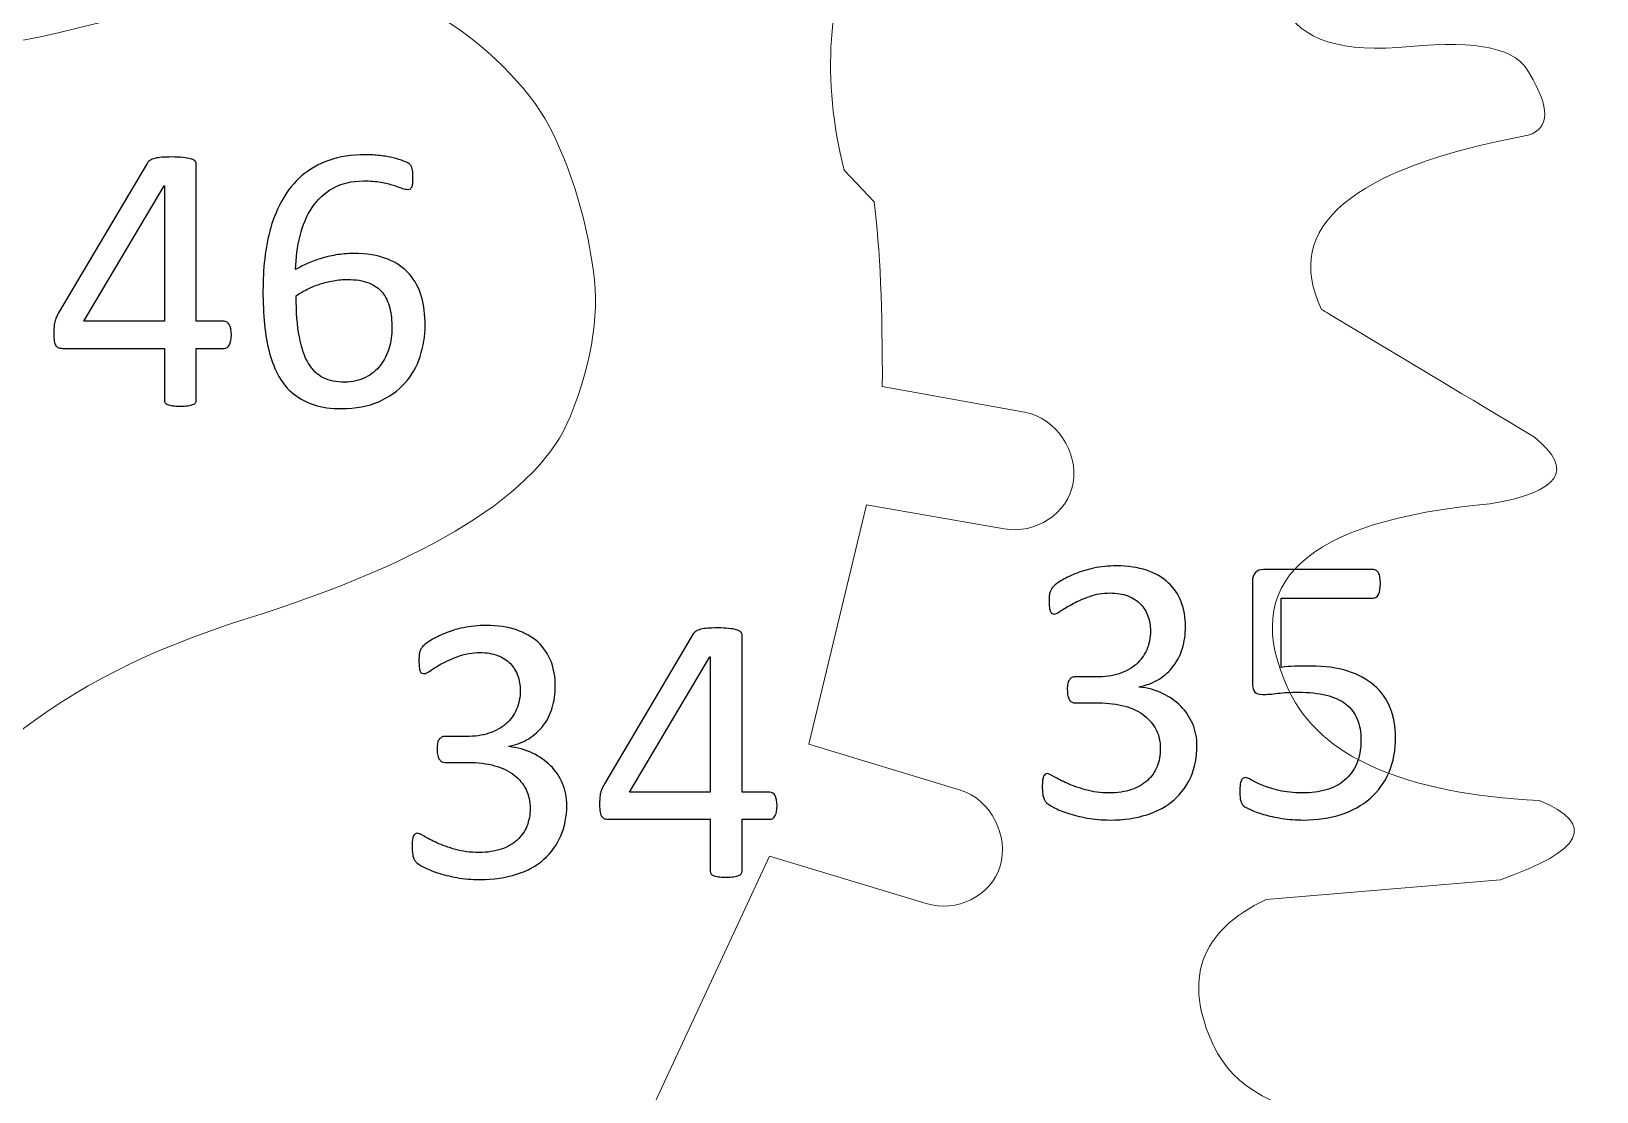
# Model space of a CAD drawing. Header units: inches. Extents: x -2.74 to 3.04, y -4.95 to 0.91.
# Drawn here: x 2.32 to 2.988, y -0.577 to -0.125 of the extents above; entities that cross this region are included whole.
import ezdxf

# ---------------------------------------------------------------- set-up
doc = ezdxf.new("R2010")
doc.units = ezdxf.units.IN
doc.header["$MEASUREMENT"] = 0
doc.layers.add('Layer 1', color=7, linetype='Continuous')

msp = doc.modelspace()

# ---------------------------------------------------------------- linework, layer by layer
at = {"layer": 'Layer 1', "color": 1, "lineweight": 9}
for points, knots in [([(2.95914, -0.14293), (2.9541, -0.13231), (2.93711, -0.12846), (2.90815, -0.13136), (2.90815, -0.13136), (2.87919, -0.13426), (2.86135, -0.12864), (2.85464, -0.11449), (2.85464, -0.11449), (2.84457, -0.09326), (2.85727, -0.07207), (2.89274, -0.05091), (2.89274, -0.05091), (2.9282, -0.02975), (2.94258, -0.01209), (2.93587, 0.00206), (2.93587, 0.00206), (2.90439, 0.00446), (2.88362, 0.01627), (2.87355, 0.0375), (2.87355, 0.0375), (2.87355, 0.0375), (2.8805, 0.1188), (2.8805, 0.1188), (2.8805, 0.1188), (2.8805, 0.1188), (2.85226, 0.15091), (2.85226, 0.15091), (2.85226, 0.15091), (2.85226, 0.15091), (2.86783, 0.26881), (2.86783, 0.26881), (2.86783, 0.26881), (2.82529, 0.41331), (2.78137, 0.53332), (2.73605, 0.62884), (2.73605, 0.62884), (2.70081, 0.70313), (2.6655, 0.73188), (2.63012, 0.7151), (2.63012, 0.7151), (2.60182, 0.70167), (2.59999, 0.6553), (2.62461, 0.57597), (2.62461, 0.57597), (2.63618, 0.54246), (2.64256, 0.46964), (2.64374, 0.35752), (2.64374, 0.35752), (2.64528, 0.26291), (2.65621, 0.19875), (2.67653, 0.16506), (2.67653, 0.16506), (2.67748, 0.1265), (2.67007, 0.06448), (2.65428, -0.02101), (2.65428, -0.02101), (2.65428, -0.02101), (2.67415, -0.07659), (2.67415, -0.07659), (2.67415, -0.07659), (2.65945, -0.10957), (2.65696, -0.14542), (2.66667, -0.18416), (2.66667, -0.18416), (2.66667, -0.18416), (2.67953, -0.19756), (2.67953, -0.19756), (2.67953, -0.19756), (2.68196, -0.21753), (2.6831, -0.24385), (2.68296, -0.27648)], [0, 0, 0, 0, 0.055556, 0.055556, 0.055556, 0.055556, 0.111111, 0.111111, 0.111111, 0.111111, 0.166667, 0.166667, 0.166667, 0.166667, 0.222222, 0.222222, 0.222222, 0.222222, 0.277778, 0.277778, 0.277778, 0.277778, 0.333333, 0.333333, 0.333333, 0.333333, 0.388889, 0.388889, 0.388889, 0.388889, 0.444444, 0.444444, 0.444444, 0.444444, 0.5, 0.5, 0.5, 0.5, 0.555556, 0.555556, 0.555556, 0.555556, 0.611111, 0.611111, 0.611111, 0.611111, 0.666667, 0.666667, 0.666667, 0.666667, 0.722222, 0.722222, 0.722222, 0.722222, 0.777778, 0.777778, 0.777778, 0.777778, 0.833333, 0.833333, 0.833333, 0.833333, 0.888889, 0.888889, 0.888889, 0.888889, 0.944444, 0.944444, 0.944444, 0.944444, 1, 1, 1, 1]), ([(2.54565, -0.17571), (2.53863, -0.15747), (2.52452, -0.14045), (2.50331, -0.12468), (2.50331, -0.12468), (2.47504, -0.10365), (2.42041, -0.10328), (2.33944, -0.12358), (2.33944, -0.12358), (2.25847, -0.14388), (2.19284, -0.13534), (2.14258, -0.09796), (2.14258, -0.09796), (2.12373, -0.08394), (2.08509, -0.03037), (1.9976, 0.10788)], [0, 0, 0, 0, 0.25, 0.25, 0.25, 0.25, 0.5, 0.5, 0.5, 0.5, 0.75, 0.75, 0.75, 0.75, 1, 1, 1, 1]), ([(2.96119, -0.29797), (2.90063, -0.26169), (2.87036, -0.24354), (2.87036, -0.24354), (2.87036, -0.24354), (2.85357, -0.20817), (2.88299, -0.18338), (2.95859, -0.16919)], [0, 0, 0, 0, 0.5, 0.5, 0.5, 0.5, 1, 1, 1, 1]), ([(2.55917, -0.22369), (2.56273, -0.24291), (2.55958, -0.26479), (2.54973, -0.28932), (2.54973, -0.28932), (2.53661, -0.32202), (2.49022, -0.35087), (2.41057, -0.37586), (2.41057, -0.37586), (2.33092, -0.40084), (2.27943, -0.44241), (2.25609, -0.50055), (2.25609, -0.50055), (2.24735, -0.52235), (2.2423, -0.58754), (2.23993, -0.75113)], [0, 0, 0, 0, 0.25, 0.25, 0.25, 0.25, 0.5, 0.5, 0.5, 0.5, 0.75, 0.75, 0.75, 0.75, 1, 1, 1, 1]), ([(2.67621, -0.32683), (2.67621, -0.32683), (2.735, -0.33711), (2.735, -0.33711), (2.735, -0.33711), (2.74827, -0.3395), (2.76199, -0.33084), (2.76438, -0.31756), (2.76438, -0.31756), (2.76676, -0.3043), (2.75694, -0.28972), (2.74367, -0.28733), (2.74367, -0.28733), (2.74367, -0.28733), (2.68296, -0.27647), (2.68296, -0.27647)], [0, 0, 0, 0, 0.25, 0.25, 0.25, 0.25, 0.5, 0.5, 0.5, 0.5, 0.75, 0.75, 0.75, 0.75, 1, 1, 1, 1]), ([(2.96322, -0.45302), (2.90548, -0.45007), (2.8699, -0.43444), (2.85648, -0.40615), (2.85648, -0.40615), (2.83467, -0.36015), (2.86324, -0.3336), (2.9422, -0.32648)], [0, 0, 0, 0, 0.5, 0.5, 0.5, 0.5, 1, 1, 1, 1]), ([(2.63483, -0.47676), (2.63483, -0.47676), (2.7017, -0.49697), (2.7017, -0.49697), (2.7017, -0.49697), (2.71459, -0.50094), (2.72925, -0.49398), (2.73322, -0.4811), (2.73322, -0.4811), (2.73718, -0.46821), (2.72919, -0.45256), (2.7163, -0.44859), (2.7163, -0.44859), (2.7163, -0.44859), (2.65165, -0.42906), (2.65165, -0.42906)], [0, 0, 0, 0, 0.25, 0.25, 0.25, 0.25, 0.5, 0.5, 0.5, 0.5, 0.75, 0.75, 0.75, 0.75, 1, 1, 1, 1]), ([(2.93119, -0.60473), (2.92783, -0.59766), (2.9113, -0.5925), (2.88159, -0.58925), (2.88159, -0.58925), (2.85188, -0.58601), (2.83283, -0.57554), (2.82444, -0.55786), (2.82444, -0.55786), (2.81101, -0.52956), (2.81845, -0.50869), (2.84675, -0.49527), (2.84675, -0.49527), (2.84675, -0.49527), (2.94676, -0.48683), (2.94676, -0.48683)], [0, 0, 0, 0, 0.25, 0.25, 0.25, 0.25, 0.5, 0.5, 0.5, 0.5, 0.75, 0.75, 0.75, 0.75, 1, 1, 1, 1])]:
    msp.add_open_spline(points, degree=3, knots=knots, dxfattribs=at)
for points in [[(2.95914, -0.14293), (2.96798, -0.15749), (2.9678, -0.16625), (2.95859, -0.16919)], [(2.55917, -0.22369), (2.55635, -0.20559), (2.55183, -0.1896), (2.54565, -0.17571)], [(2.96119, -0.29797), (2.97855, -0.31202), (2.97222, -0.32152), (2.9422, -0.32648)], [(2.67621, -0.32684), (2.67621, -0.32684), (2.65165, -0.42906), (2.65165, -0.42906)], [(2.96322, -0.45302), (2.9878, -0.46316), (2.98231, -0.47443), (2.94676, -0.48683)], [(2.63483, -0.47676), (2.63483, -0.47676), (2.58332, -0.58748), (2.58332, -0.58748)]]:
    msp.add_open_spline(points, degree=3, dxfattribs=at)
at = {"layer": 'Layer 1'}
for points, knots in [([(2.40518, -0.25435), (2.40518, -0.25613), (2.4049, -0.25755), (2.40437, -0.25857), (2.40437, -0.25857), (2.40381, -0.2596), (2.40307, -0.26013), (2.40209, -0.26013), (2.40209, -0.26013), (2.40209, -0.26013), (2.3902, -0.26013), (2.3902, -0.26013), (2.3902, -0.26013), (2.3902, -0.26013), (2.3902, -0.28227), (2.3902, -0.28227), (2.3902, -0.28227), (2.3902, -0.28269), (2.39009, -0.28307), (2.38987, -0.28335), (2.38987, -0.28335), (2.38968, -0.28366), (2.38929, -0.28391), (2.38873, -0.28413), (2.38873, -0.28413), (2.3882, -0.28435), (2.38748, -0.28452), (2.38662, -0.28463), (2.38662, -0.28463), (2.38576, -0.28474), (2.38465, -0.2848), (2.38329, -0.2848), (2.38329, -0.2848), (2.38198, -0.2848), (2.3809, -0.28474), (2.38004, -0.28463), (2.38004, -0.28463), (2.37918, -0.28452), (2.37848, -0.28435), (2.37796, -0.28413), (2.37796, -0.28413), (2.37746, -0.28391), (2.37709, -0.28366), (2.3769, -0.28335), (2.3769, -0.28335), (2.3767, -0.28307), (2.37662, -0.28269), (2.37662, -0.28227), (2.37662, -0.28227), (2.37662, -0.28227), (2.37662, -0.26013), (2.37662, -0.26013), (2.37662, -0.26013), (2.37662, -0.26013), (2.33315, -0.26013), (2.33315, -0.26013), (2.33315, -0.26013), (2.33251, -0.26013), (2.33196, -0.26005), (2.33154, -0.25988), (2.33154, -0.25988), (2.33109, -0.25971), (2.3307, -0.25941), (2.33035, -0.25899), (2.33035, -0.25899), (2.33001, -0.25855), (2.32976, -0.25793), (2.32962, -0.2571), (2.32962, -0.2571), (2.32948, -0.2563), (2.32943, -0.25524), (2.32943, -0.25393), (2.32943, -0.25393), (2.32943, -0.25291), (2.32946, -0.25199), (2.32951, -0.25119), (2.32951, -0.25119), (2.32957, -0.25035), (2.32965, -0.2496), (2.32982, -0.24893), (2.32982, -0.24893), (2.32998, -0.24827), (2.3302, -0.2476), (2.33048, -0.24699), (2.33048, -0.24699), (2.33073, -0.24635), (2.33107, -0.24569), (2.33146, -0.24499), (2.33146, -0.24499), (2.33146, -0.24499), (2.36937, -0.18102), (2.36937, -0.18102), (2.36937, -0.18102), (2.36965, -0.1806), (2.37004, -0.18021), (2.37057, -0.17988), (2.37057, -0.17988), (2.37107, -0.17955), (2.37173, -0.1793), (2.37254, -0.17907), (2.37254, -0.17907), (2.37337, -0.17885), (2.37437, -0.17871), (2.37557, -0.17863), (2.37557, -0.17863), (2.37676, -0.17855), (2.37818, -0.17849), (2.37979, -0.17849), (2.37979, -0.17849), (2.38159, -0.17849), (2.38315, -0.17857), (2.38448, -0.17871), (2.38448, -0.17871), (2.38579, -0.17885), (2.38687, -0.17902), (2.38768, -0.17924), (2.38768, -0.17924), (2.38851, -0.17946), (2.38912, -0.17974), (2.38957, -0.1801), (2.38957, -0.1801), (2.38998, -0.18043), (2.3902, -0.18085), (2.3902, -0.18135), (2.3902, -0.18135), (2.3902, -0.18135), (2.3902, -0.24857), (2.3902, -0.24857), (2.3902, -0.24857), (2.3902, -0.24857), (2.40209, -0.24857), (2.40209, -0.24857), (2.40209, -0.24857), (2.40301, -0.24857), (2.40376, -0.24905), (2.40431, -0.24999), (2.40431, -0.24999), (2.4049, -0.25093), (2.40518, -0.25241), (2.40518, -0.25435)], [0, 0, 0, 0, 0.028571, 0.028571, 0.028571, 0.028571, 0.057143, 0.057143, 0.057143, 0.057143, 0.085714, 0.085714, 0.085714, 0.085714, 0.114286, 0.114286, 0.114286, 0.114286, 0.142857, 0.142857, 0.142857, 0.142857, 0.171429, 0.171429, 0.171429, 0.171429, 0.2, 0.2, 0.2, 0.2, 0.228571, 0.228571, 0.228571, 0.228571, 0.257143, 0.257143, 0.257143, 0.257143, 0.285714, 0.285714, 0.285714, 0.285714, 0.314286, 0.314286, 0.314286, 0.314286, 0.342857, 0.342857, 0.342857, 0.342857, 0.371429, 0.371429, 0.371429, 0.371429, 0.4, 0.4, 0.4, 0.4, 0.428571, 0.428571, 0.428571, 0.428571, 0.457143, 0.457143, 0.457143, 0.457143, 0.485714, 0.485714, 0.485714, 0.485714, 0.514286, 0.514286, 0.514286, 0.514286, 0.542857, 0.542857, 0.542857, 0.542857, 0.571429, 0.571429, 0.571429, 0.571429, 0.6, 0.6, 0.6, 0.6, 0.628571, 0.628571, 0.628571, 0.628571, 0.657143, 0.657143, 0.657143, 0.657143, 0.685714, 0.685714, 0.685714, 0.685714, 0.714286, 0.714286, 0.714286, 0.714286, 0.742857, 0.742857, 0.742857, 0.742857, 0.771429, 0.771429, 0.771429, 0.771429, 0.8, 0.8, 0.8, 0.8, 0.828571, 0.828571, 0.828571, 0.828571, 0.857143, 0.857143, 0.857143, 0.857143, 0.885714, 0.885714, 0.885714, 0.885714, 0.914286, 0.914286, 0.914286, 0.914286, 0.942857, 0.942857, 0.942857, 0.942857, 0.971429, 0.971429, 0.971429, 0.971429, 1, 1, 1, 1]), ([(2.48787, -0.25019), (2.48787, -0.2548), (2.48715, -0.25927), (2.48576, -0.26357), (2.48576, -0.26357), (2.48435, -0.26791), (2.48218, -0.27169), (2.47923, -0.27499), (2.47923, -0.27499), (2.47632, -0.27827), (2.47259, -0.28088), (2.46809, -0.28288), (2.46809, -0.28288), (2.46359, -0.28485), (2.45826, -0.28585), (2.45215, -0.28585), (2.45215, -0.28585), (2.44773, -0.28585), (2.44387, -0.2853), (2.44051, -0.28421), (2.44051, -0.28421), (2.43715, -0.28313), (2.4342, -0.28157), (2.4317, -0.27957), (2.4317, -0.27957), (2.4292, -0.27757), (2.42715, -0.2751), (2.42548, -0.27216), (2.42548, -0.27216), (2.42385, -0.26924), (2.42251, -0.26591), (2.42151, -0.26216), (2.42151, -0.26216), (2.42048, -0.25841), (2.41979, -0.25432), (2.41935, -0.24988), (2.41935, -0.24988), (2.4189, -0.24543), (2.41868, -0.24066), (2.41868, -0.23555), (2.41868, -0.23555), (2.41868, -0.23105), (2.41893, -0.22649), (2.41943, -0.22188), (2.41943, -0.22188), (2.4199, -0.21727), (2.42079, -0.21282), (2.42204, -0.20852), (2.42204, -0.20852), (2.42329, -0.20424), (2.42498, -0.20021), (2.42712, -0.19643), (2.42712, -0.19643), (2.42926, -0.19269), (2.43196, -0.18938), (2.43518, -0.1866), (2.43518, -0.1866), (2.4384, -0.1838), (2.44226, -0.1816), (2.44676, -0.17996), (2.44676, -0.17996), (2.45126, -0.17835), (2.45651, -0.17752), (2.46248, -0.17752), (2.46248, -0.17752), (2.46448, -0.17752), (2.46651, -0.17766), (2.46857, -0.17788), (2.46857, -0.17788), (2.47065, -0.17813), (2.47254, -0.17846), (2.47426, -0.17888), (2.47426, -0.17888), (2.47601, -0.17927), (2.47748, -0.17971), (2.47868, -0.18021), (2.47868, -0.18021), (2.47987, -0.18071), (2.48065, -0.1811), (2.48104, -0.18138), (2.48104, -0.18138), (2.4814, -0.18169), (2.4817, -0.18202), (2.48187, -0.18238), (2.48187, -0.18238), (2.48207, -0.18271), (2.48223, -0.1831), (2.48235, -0.18352), (2.48235, -0.18352), (2.48243, -0.18391), (2.48251, -0.18438), (2.48257, -0.18488), (2.48257, -0.18488), (2.48262, -0.18541), (2.48265, -0.18605), (2.48265, -0.1868), (2.48265, -0.1868), (2.48265, -0.18777), (2.48265, -0.18863), (2.48262, -0.18932), (2.48262, -0.18932), (2.48259, -0.19002), (2.48248, -0.1906), (2.48229, -0.19105), (2.48229, -0.19105), (2.48209, -0.19146), (2.48185, -0.1918), (2.48157, -0.19202), (2.48157, -0.19202), (2.48126, -0.19224), (2.48087, -0.19232), (2.48037, -0.19232), (2.48037, -0.19232), (2.47979, -0.19232), (2.47896, -0.19216), (2.47793, -0.19177), (2.47793, -0.19177), (2.4769, -0.19138), (2.47565, -0.19096), (2.4742, -0.19052), (2.4742, -0.19052), (2.47273, -0.19005), (2.47096, -0.18963), (2.46887, -0.18924), (2.46887, -0.18924), (2.46676, -0.18885), (2.46435, -0.18869), (2.46157, -0.18869), (2.46157, -0.18869), (2.45654, -0.18869), (2.4522, -0.18971), (2.44857, -0.19177), (2.44857, -0.19177), (2.44493, -0.19382), (2.44196, -0.1966), (2.43965, -0.20007), (2.43965, -0.20007), (2.43735, -0.20355), (2.43562, -0.20757), (2.43451, -0.21216), (2.43451, -0.21216), (2.4334, -0.21674), (2.43276, -0.22152), (2.43259, -0.22652), (2.43259, -0.22652), (2.43401, -0.22571), (2.43559, -0.22488), (2.43737, -0.22407), (2.43737, -0.22407), (2.43912, -0.22327), (2.44107, -0.22252), (2.44315, -0.22188), (2.44315, -0.22188), (2.44523, -0.22121), (2.44746, -0.22069), (2.44979, -0.2203), (2.44979, -0.2203), (2.45212, -0.21988), (2.45459, -0.21969), (2.45726, -0.21969), (2.45726, -0.21969), (2.46296, -0.21969), (2.46776, -0.22046), (2.47168, -0.22199), (2.47168, -0.22199), (2.47557, -0.22355), (2.47873, -0.22569), (2.48115, -0.22843), (2.48115, -0.22843), (2.48357, -0.23116), (2.48529, -0.23441), (2.48632, -0.2381), (2.48632, -0.2381), (2.48735, -0.24182), (2.48787, -0.24585), (2.48787, -0.25019)], [0, 0, 0, 0, 0.022727, 0.022727, 0.022727, 0.022727, 0.045455, 0.045455, 0.045455, 0.045455, 0.068182, 0.068182, 0.068182, 0.068182, 0.090909, 0.090909, 0.090909, 0.090909, 0.113636, 0.113636, 0.113636, 0.113636, 0.136364, 0.136364, 0.136364, 0.136364, 0.159091, 0.159091, 0.159091, 0.159091, 0.181818, 0.181818, 0.181818, 0.181818, 0.204545, 0.204545, 0.204545, 0.204545, 0.227273, 0.227273, 0.227273, 0.227273, 0.25, 0.25, 0.25, 0.25, 0.272727, 0.272727, 0.272727, 0.272727, 0.295455, 0.295455, 0.295455, 0.295455, 0.318182, 0.318182, 0.318182, 0.318182, 0.340909, 0.340909, 0.340909, 0.340909, 0.363636, 0.363636, 0.363636, 0.363636, 0.386364, 0.386364, 0.386364, 0.386364, 0.409091, 0.409091, 0.409091, 0.409091, 0.431818, 0.431818, 0.431818, 0.431818, 0.454545, 0.454545, 0.454545, 0.454545, 0.477273, 0.477273, 0.477273, 0.477273, 0.5, 0.5, 0.5, 0.5, 0.522727, 0.522727, 0.522727, 0.522727, 0.545455, 0.545455, 0.545455, 0.545455, 0.568182, 0.568182, 0.568182, 0.568182, 0.590909, 0.590909, 0.590909, 0.590909, 0.613636, 0.613636, 0.613636, 0.613636, 0.636364, 0.636364, 0.636364, 0.636364, 0.659091, 0.659091, 0.659091, 0.659091, 0.681818, 0.681818, 0.681818, 0.681818, 0.704545, 0.704545, 0.704545, 0.704545, 0.727273, 0.727273, 0.727273, 0.727273, 0.75, 0.75, 0.75, 0.75, 0.772727, 0.772727, 0.772727, 0.772727, 0.795455, 0.795455, 0.795455, 0.795455, 0.818182, 0.818182, 0.818182, 0.818182, 0.840909, 0.840909, 0.840909, 0.840909, 0.863636, 0.863636, 0.863636, 0.863636, 0.886364, 0.886364, 0.886364, 0.886364, 0.909091, 0.909091, 0.909091, 0.909091, 0.931818, 0.931818, 0.931818, 0.931818, 0.954545, 0.954545, 0.954545, 0.954545, 0.977273, 0.977273, 0.977273, 0.977273, 1, 1, 1, 1]), ([(2.37662, -0.1908), (2.37662, -0.1908), (2.37646, -0.1908), (2.37646, -0.1908), (2.37646, -0.1908), (2.37646, -0.1908), (2.3422, -0.24857), (2.3422, -0.24857), (2.3422, -0.24857), (2.3422, -0.24857), (2.37662, -0.24857), (2.37662, -0.24857), (2.37662, -0.24857), (2.37662, -0.24857), (2.37662, -0.1908), (2.37662, -0.1908)], [0, 0, 0, 0, 0.25, 0.25, 0.25, 0.25, 0.5, 0.5, 0.5, 0.5, 0.75, 0.75, 0.75, 0.75, 1, 1, 1, 1]), ([(2.4737, -0.25149), (2.4737, -0.24835), (2.4734, -0.24549), (2.47276, -0.24291), (2.47276, -0.24291), (2.47215, -0.24032), (2.47109, -0.23816), (2.46962, -0.23635), (2.46962, -0.23635), (2.46818, -0.23457), (2.4662, -0.23319), (2.46379, -0.23221), (2.46379, -0.23221), (2.46135, -0.23124), (2.45832, -0.23074), (2.45473, -0.23074), (2.45473, -0.23074), (2.45273, -0.23074), (2.45073, -0.23093), (2.44873, -0.23127), (2.44873, -0.23127), (2.4467, -0.23163), (2.44476, -0.23213), (2.4429, -0.23274), (2.4429, -0.23274), (2.44104, -0.23338), (2.43923, -0.2341), (2.43754, -0.23493), (2.43754, -0.23493), (2.43582, -0.23577), (2.43426, -0.23669), (2.43285, -0.23766), (2.43285, -0.23766), (2.43285, -0.24466), (2.43329, -0.25052), (2.4342, -0.25524), (2.4342, -0.25524), (2.43509, -0.25996), (2.4364, -0.26374), (2.43809, -0.2666), (2.43809, -0.2666), (2.43982, -0.26943), (2.44193, -0.27149), (2.44448, -0.27271), (2.44448, -0.27271), (2.44704, -0.27391), (2.45001, -0.27452), (2.45343, -0.27452), (2.45343, -0.27452), (2.4569, -0.27452), (2.45993, -0.27388), (2.46248, -0.27257), (2.46248, -0.27257), (2.46501, -0.27127), (2.46715, -0.26952), (2.46882, -0.26732), (2.46882, -0.26732), (2.47051, -0.26513), (2.47173, -0.26266), (2.47251, -0.25993), (2.47251, -0.25993), (2.47332, -0.25719), (2.4737, -0.25438), (2.4737, -0.25149)], [0, 0, 0, 0, 0.0625, 0.0625, 0.0625, 0.0625, 0.125, 0.125, 0.125, 0.125, 0.1875, 0.1875, 0.1875, 0.1875, 0.25, 0.25, 0.25, 0.25, 0.3125, 0.3125, 0.3125, 0.3125, 0.375, 0.375, 0.375, 0.375, 0.4375, 0.4375, 0.4375, 0.4375, 0.5, 0.5, 0.5, 0.5, 0.5625, 0.5625, 0.5625, 0.5625, 0.625, 0.625, 0.625, 0.625, 0.6875, 0.6875, 0.6875, 0.6875, 0.75, 0.75, 0.75, 0.75, 0.8125, 0.8125, 0.8125, 0.8125, 0.875, 0.875, 0.875, 0.875, 0.9375, 0.9375, 0.9375, 0.9375, 1, 1, 1, 1]), ([(2.81723, -0.42969), (2.81723, -0.43452), (2.81637, -0.43889), (2.8147, -0.44275), (2.8147, -0.44275), (2.81301, -0.44664), (2.81059, -0.44997), (2.80745, -0.45272), (2.80745, -0.45272), (2.80431, -0.4555), (2.80043, -0.45761), (2.79581, -0.45911), (2.79581, -0.45911), (2.7912, -0.46061), (2.78601, -0.46136), (2.7802, -0.46136), (2.7802, -0.46136), (2.77668, -0.46136), (2.77337, -0.46105), (2.77031, -0.4605), (2.77031, -0.4605), (2.76723, -0.45991), (2.76451, -0.45925), (2.76212, -0.45847), (2.76212, -0.45847), (2.75973, -0.45767), (2.75776, -0.45686), (2.75618, -0.45602), (2.75618, -0.45602), (2.75462, -0.45517), (2.75362, -0.45458), (2.75323, -0.45419), (2.75323, -0.45419), (2.75281, -0.4538), (2.75251, -0.45344), (2.75229, -0.45306), (2.75229, -0.45306), (2.75206, -0.45267), (2.75187, -0.45222), (2.7517, -0.45167), (2.7517, -0.45167), (2.75154, -0.45111), (2.75143, -0.45047), (2.75134, -0.44967), (2.75134, -0.44967), (2.75126, -0.44889), (2.75123, -0.44791), (2.75123, -0.44678), (2.75123, -0.44678), (2.75123, -0.44483), (2.75143, -0.44347), (2.75179, -0.44272), (2.75179, -0.44272), (2.75218, -0.44194), (2.7527, -0.44158), (2.75343, -0.44158), (2.75343, -0.44158), (2.7539, -0.44158), (2.75487, -0.442), (2.75631, -0.44289), (2.75631, -0.44289), (2.75776, -0.44375), (2.75959, -0.44469), (2.76184, -0.44569), (2.76184, -0.44569), (2.76409, -0.44669), (2.76673, -0.44764), (2.76973, -0.4485), (2.76973, -0.4485), (2.77276, -0.44936), (2.77609, -0.4498), (2.77979, -0.4498), (2.77979, -0.4498), (2.78337, -0.4498), (2.78651, -0.44933), (2.78923, -0.44841), (2.78923, -0.44841), (2.79195, -0.4475), (2.79423, -0.44619), (2.79606, -0.4445), (2.79606, -0.4445), (2.7979, -0.44283), (2.79929, -0.44083), (2.8002, -0.43852), (2.8002, -0.43852), (2.80115, -0.43622), (2.80159, -0.43372), (2.80159, -0.431), (2.80159, -0.431), (2.80159, -0.428), (2.80101, -0.42533), (2.79984, -0.42294), (2.79984, -0.42294), (2.79868, -0.42056), (2.79698, -0.4185), (2.79473, -0.41675), (2.79473, -0.41675), (2.79248, -0.41503), (2.7897, -0.41369), (2.78643, -0.41278), (2.78643, -0.41278), (2.78315, -0.41183), (2.7794, -0.41139), (2.77523, -0.41139), (2.77523, -0.41139), (2.77523, -0.41139), (2.76523, -0.41139), (2.76523, -0.41139), (2.76523, -0.41139), (2.76479, -0.41139), (2.76437, -0.41128), (2.76395, -0.41111), (2.76395, -0.41111), (2.76356, -0.41091), (2.7632, -0.41061), (2.7629, -0.41017), (2.7629, -0.41017), (2.76259, -0.40972), (2.76237, -0.40917), (2.76218, -0.40844), (2.76218, -0.40844), (2.76198, -0.40775), (2.7619, -0.40683), (2.7619, -0.40569), (2.7619, -0.40569), (2.7619, -0.40467), (2.76195, -0.4038), (2.76212, -0.40311), (2.76212, -0.40311), (2.76229, -0.40244), (2.76251, -0.40191), (2.76281, -0.4015), (2.76281, -0.4015), (2.76312, -0.40108), (2.76345, -0.40078), (2.76384, -0.40061), (2.76384, -0.40061), (2.76423, -0.40041), (2.76465, -0.4003), (2.76515, -0.4003), (2.76515, -0.4003), (2.76515, -0.4003), (2.77434, -0.4003), (2.77434, -0.4003), (2.77434, -0.4003), (2.77793, -0.4003), (2.78112, -0.39986), (2.78398, -0.39894), (2.78398, -0.39894), (2.78681, -0.398), (2.78923, -0.39669), (2.79123, -0.39494), (2.79123, -0.39494), (2.7932, -0.39322), (2.79473, -0.39114), (2.79579, -0.38872), (2.79579, -0.38872), (2.79684, -0.3863), (2.79737, -0.38361), (2.79737, -0.38061), (2.79737, -0.38061), (2.79737, -0.37844), (2.79701, -0.37639), (2.79631, -0.37439), (2.79631, -0.37439), (2.79559, -0.37241), (2.79454, -0.37069), (2.79315, -0.36922), (2.79315, -0.36922), (2.79173, -0.36778), (2.78993, -0.36661), (2.78773, -0.36578), (2.78773, -0.36578), (2.78554, -0.36491), (2.78298, -0.3645), (2.78012, -0.3645), (2.78012, -0.3645), (2.77698, -0.3645), (2.77409, -0.36497), (2.77145, -0.36594), (2.77145, -0.36594), (2.76881, -0.36689), (2.76648, -0.36789), (2.7644, -0.36897), (2.7644, -0.36897), (2.76234, -0.37008), (2.76065, -0.37108), (2.75929, -0.37203), (2.75929, -0.37203), (2.75793, -0.373), (2.75698, -0.37347), (2.75643, -0.37347), (2.75643, -0.37347), (2.75606, -0.37347), (2.7557, -0.37339), (2.75543, -0.37325), (2.75543, -0.37325), (2.75512, -0.37311), (2.75487, -0.37286), (2.75468, -0.37244), (2.75468, -0.37244), (2.75448, -0.37203), (2.75437, -0.37147), (2.75429, -0.37072), (2.75429, -0.37072), (2.7542, -0.37), (2.75415, -0.36903), (2.75415, -0.36783), (2.75415, -0.36783), (2.75415, -0.36703), (2.75418, -0.3663), (2.75423, -0.36569), (2.75423, -0.36569), (2.75429, -0.36506), (2.7544, -0.36453), (2.75456, -0.36406), (2.75456, -0.36406), (2.75473, -0.36361), (2.75493, -0.36317), (2.75512, -0.3628), (2.75512, -0.3628), (2.75534, -0.36241), (2.7557, -0.36197), (2.75623, -0.36144), (2.75623, -0.36144), (2.75673, -0.36094), (2.75779, -0.36019), (2.75937, -0.35922), (2.75937, -0.35922), (2.76093, -0.35825), (2.76287, -0.35728), (2.76518, -0.35633), (2.76518, -0.35633), (2.76748, -0.35539), (2.77015, -0.35458), (2.77315, -0.35391), (2.77315, -0.35391), (2.77618, -0.35328), (2.7794, -0.35294), (2.78287, -0.35294), (2.78287, -0.35294), (2.78776, -0.35294), (2.79204, -0.35358), (2.79573, -0.35483), (2.79573, -0.35483), (2.79943, -0.35608), (2.80251, -0.35783), (2.80498, -0.36011), (2.80498, -0.36011), (2.80745, -0.36239), (2.80929, -0.36511), (2.81051, -0.3683), (2.81051, -0.3683), (2.81173, -0.37147), (2.81234, -0.37497), (2.81234, -0.37883), (2.81234, -0.37883), (2.81234, -0.38214), (2.8119, -0.38522), (2.81104, -0.38806), (2.81104, -0.38806), (2.81018, -0.39091), (2.8089, -0.39344), (2.8072, -0.39564), (2.8072, -0.39564), (2.80554, -0.39783), (2.80348, -0.39969), (2.80104, -0.40125), (2.80104, -0.40125), (2.79859, -0.4028), (2.79576, -0.40386), (2.79256, -0.40447), (2.79256, -0.40447), (2.79256, -0.40447), (2.79256, -0.40464), (2.79256, -0.40464), (2.79256, -0.40464), (2.7962, -0.405), (2.79954, -0.40591), (2.80254, -0.40736), (2.80254, -0.40736), (2.80554, -0.4088), (2.80815, -0.41061), (2.81031, -0.41278), (2.81031, -0.41278), (2.81248, -0.41494), (2.81418, -0.41747), (2.8154, -0.42039), (2.8154, -0.42039), (2.81662, -0.42328), (2.81723, -0.42639), (2.81723, -0.42969)], [0, 0, 0, 0, 0.013699, 0.013699, 0.013699, 0.013699, 0.027397, 0.027397, 0.027397, 0.027397, 0.041096, 0.041096, 0.041096, 0.041096, 0.054795, 0.054795, 0.054795, 0.054795, 0.068493, 0.068493, 0.068493, 0.068493, 0.082192, 0.082192, 0.082192, 0.082192, 0.09589, 0.09589, 0.09589, 0.09589, 0.109589, 0.109589, 0.109589, 0.109589, 0.123288, 0.123288, 0.123288, 0.123288, 0.136986, 0.136986, 0.136986, 0.136986, 0.150685, 0.150685, 0.150685, 0.150685, 0.164384, 0.164384, 0.164384, 0.164384, 0.178082, 0.178082, 0.178082, 0.178082, 0.191781, 0.191781, 0.191781, 0.191781, 0.205479, 0.205479, 0.205479, 0.205479, 0.219178, 0.219178, 0.219178, 0.219178, 0.232877, 0.232877, 0.232877, 0.232877, 0.246575, 0.246575, 0.246575, 0.246575, 0.260274, 0.260274, 0.260274, 0.260274, 0.273973, 0.273973, 0.273973, 0.273973, 0.287671, 0.287671, 0.287671, 0.287671, 0.30137, 0.30137, 0.30137, 0.30137, 0.315068, 0.315068, 0.315068, 0.315068, 0.328767, 0.328767, 0.328767, 0.328767, 0.342466, 0.342466, 0.342466, 0.342466, 0.356164, 0.356164, 0.356164, 0.356164, 0.369863, 0.369863, 0.369863, 0.369863, 0.383562, 0.383562, 0.383562, 0.383562, 0.39726, 0.39726, 0.39726, 0.39726, 0.410959, 0.410959, 0.410959, 0.410959, 0.424658, 0.424658, 0.424658, 0.424658, 0.438356, 0.438356, 0.438356, 0.438356, 0.452055, 0.452055, 0.452055, 0.452055, 0.465753, 0.465753, 0.465753, 0.465753, 0.479452, 0.479452, 0.479452, 0.479452, 0.493151, 0.493151, 0.493151, 0.493151, 0.506849, 0.506849, 0.506849, 0.506849, 0.520548, 0.520548, 0.520548, 0.520548, 0.534247, 0.534247, 0.534247, 0.534247, 0.547945, 0.547945, 0.547945, 0.547945, 0.561644, 0.561644, 0.561644, 0.561644, 0.575342, 0.575342, 0.575342, 0.575342, 0.589041, 0.589041, 0.589041, 0.589041, 0.60274, 0.60274, 0.60274, 0.60274, 0.616438, 0.616438, 0.616438, 0.616438, 0.630137, 0.630137, 0.630137, 0.630137, 0.643836, 0.643836, 0.643836, 0.643836, 0.657534, 0.657534, 0.657534, 0.657534, 0.671233, 0.671233, 0.671233, 0.671233, 0.684932, 0.684932, 0.684932, 0.684932, 0.69863, 0.69863, 0.69863, 0.69863, 0.712329, 0.712329, 0.712329, 0.712329, 0.726027, 0.726027, 0.726027, 0.726027, 0.739726, 0.739726, 0.739726, 0.739726, 0.753425, 0.753425, 0.753425, 0.753425, 0.767123, 0.767123, 0.767123, 0.767123, 0.780822, 0.780822, 0.780822, 0.780822, 0.794521, 0.794521, 0.794521, 0.794521, 0.808219, 0.808219, 0.808219, 0.808219, 0.821918, 0.821918, 0.821918, 0.821918, 0.835616, 0.835616, 0.835616, 0.835616, 0.849315, 0.849315, 0.849315, 0.849315, 0.863014, 0.863014, 0.863014, 0.863014, 0.876712, 0.876712, 0.876712, 0.876712, 0.890411, 0.890411, 0.890411, 0.890411, 0.90411, 0.90411, 0.90411, 0.90411, 0.917808, 0.917808, 0.917808, 0.917808, 0.931507, 0.931507, 0.931507, 0.931507, 0.945205, 0.945205, 0.945205, 0.945205, 0.958904, 0.958904, 0.958904, 0.958904, 0.972603, 0.972603, 0.972603, 0.972603, 0.986301, 0.986301, 0.986301, 0.986301, 1, 1, 1, 1]), ([(2.90201, -0.42594), (2.90201, -0.43158), (2.90106, -0.43661), (2.89918, -0.441), (2.89918, -0.441), (2.89729, -0.44539), (2.89459, -0.44911), (2.89112, -0.45211), (2.89112, -0.45211), (2.88765, -0.45514), (2.88351, -0.45741), (2.8787, -0.459), (2.8787, -0.459), (2.8739, -0.46055), (2.86856, -0.46136), (2.8627, -0.46136), (2.8627, -0.46136), (2.85945, -0.46136), (2.85637, -0.46111), (2.85343, -0.46067), (2.85343, -0.46067), (2.85051, -0.46019), (2.8479, -0.45964), (2.84562, -0.45894), (2.84562, -0.45894), (2.84334, -0.45828), (2.84148, -0.45761), (2.84001, -0.45694), (2.84001, -0.45694), (2.83854, -0.4563), (2.83762, -0.45578), (2.8372, -0.45541), (2.8372, -0.45541), (2.83679, -0.45502), (2.83651, -0.45467), (2.83634, -0.45436), (2.83634, -0.45436), (2.83618, -0.45402), (2.83604, -0.45364), (2.8359, -0.45317), (2.8359, -0.45317), (2.83576, -0.45272), (2.83568, -0.45214), (2.83562, -0.45141), (2.83562, -0.45141), (2.83556, -0.45072), (2.83554, -0.44989), (2.83554, -0.44889), (2.83554, -0.44889), (2.83554, -0.44797), (2.83556, -0.44714), (2.83565, -0.44641), (2.83565, -0.44641), (2.83573, -0.44569), (2.8359, -0.44508), (2.83609, -0.44464), (2.83609, -0.44464), (2.83631, -0.44417), (2.83656, -0.44383), (2.83687, -0.44361), (2.83687, -0.44361), (2.83718, -0.44339), (2.83751, -0.44328), (2.8379, -0.44328), (2.8379, -0.44328), (2.83843, -0.44328), (2.83929, -0.44361), (2.84043, -0.4443), (2.84043, -0.4443), (2.84156, -0.44497), (2.84309, -0.44572), (2.84501, -0.4465), (2.84501, -0.4465), (2.84695, -0.44728), (2.84931, -0.44802), (2.85218, -0.44875), (2.85218, -0.44875), (2.85504, -0.44944), (2.8584, -0.4498), (2.86231, -0.4498), (2.86231, -0.4498), (2.86595, -0.4498), (2.86929, -0.44936), (2.87231, -0.4485), (2.87231, -0.4485), (2.87537, -0.44764), (2.87798, -0.44628), (2.88018, -0.44441), (2.88018, -0.44441), (2.88237, -0.44258), (2.88409, -0.44025), (2.88534, -0.43747), (2.88534, -0.43747), (2.88659, -0.43467), (2.8872, -0.43128), (2.8872, -0.42725), (2.8872, -0.42725), (2.8872, -0.42389), (2.88668, -0.42091), (2.88562, -0.41833), (2.88562, -0.41833), (2.88456, -0.41578), (2.88293, -0.41361), (2.88073, -0.41191), (2.88073, -0.41191), (2.87854, -0.41019), (2.87576, -0.40891), (2.8724, -0.40808), (2.8724, -0.40808), (2.86904, -0.40725), (2.86501, -0.40683), (2.86034, -0.40683), (2.86034, -0.40683), (2.85704, -0.40683), (2.8542, -0.407), (2.85181, -0.4073), (2.85181, -0.4073), (2.84943, -0.40764), (2.8472, -0.4078), (2.84515, -0.4078), (2.84515, -0.4078), (2.84362, -0.4078), (2.84254, -0.40744), (2.84187, -0.40675), (2.84187, -0.40675), (2.84123, -0.40603), (2.8409, -0.40469), (2.8409, -0.40267), (2.8409, -0.40267), (2.8409, -0.40267), (2.8409, -0.35978), (2.8409, -0.35978), (2.8409, -0.35978), (2.8409, -0.358), (2.84131, -0.35667), (2.84218, -0.3558), (2.84218, -0.3558), (2.84301, -0.35494), (2.8442, -0.3545), (2.84579, -0.3545), (2.84579, -0.3545), (2.84579, -0.3545), (2.89243, -0.3545), (2.89243, -0.3545), (2.89243, -0.3545), (2.89284, -0.3545), (2.89329, -0.35461), (2.89368, -0.35486), (2.89368, -0.35486), (2.89409, -0.35511), (2.89443, -0.35547), (2.8947, -0.35597), (2.8947, -0.35597), (2.89498, -0.35644), (2.89518, -0.35708), (2.89531, -0.35783), (2.89531, -0.35783), (2.89545, -0.35858), (2.89551, -0.3595), (2.89551, -0.36053), (2.89551, -0.36053), (2.89551, -0.36247), (2.89523, -0.364), (2.8947, -0.36508), (2.8947, -0.36508), (2.89415, -0.36617), (2.8934, -0.36669), (2.89243, -0.36669), (2.89243, -0.36669), (2.89243, -0.36669), (2.85312, -0.36669), (2.85312, -0.36669), (2.85312, -0.36669), (2.85312, -0.36669), (2.85312, -0.39625), (2.85312, -0.39625), (2.85312, -0.39625), (2.85501, -0.39597), (2.85695, -0.3958), (2.85893, -0.39575), (2.85893, -0.39575), (2.8609, -0.39569), (2.8632, -0.39567), (2.86581, -0.39567), (2.86581, -0.39567), (2.87184, -0.39567), (2.87709, -0.39639), (2.88159, -0.39783), (2.88159, -0.39783), (2.88609, -0.39928), (2.88984, -0.4013), (2.89287, -0.40394), (2.89287, -0.40394), (2.89587, -0.40656), (2.89815, -0.40975), (2.8997, -0.4135), (2.8997, -0.4135), (2.90126, -0.41725), (2.90201, -0.42139), (2.90201, -0.42594)], [0, 0, 0, 0, 0.02, 0.02, 0.02, 0.02, 0.04, 0.04, 0.04, 0.04, 0.06, 0.06, 0.06, 0.06, 0.08, 0.08, 0.08, 0.08, 0.1, 0.1, 0.1, 0.1, 0.12, 0.12, 0.12, 0.12, 0.14, 0.14, 0.14, 0.14, 0.16, 0.16, 0.16, 0.16, 0.18, 0.18, 0.18, 0.18, 0.2, 0.2, 0.2, 0.2, 0.22, 0.22, 0.22, 0.22, 0.24, 0.24, 0.24, 0.24, 0.26, 0.26, 0.26, 0.26, 0.28, 0.28, 0.28, 0.28, 0.3, 0.3, 0.3, 0.3, 0.32, 0.32, 0.32, 0.32, 0.34, 0.34, 0.34, 0.34, 0.36, 0.36, 0.36, 0.36, 0.38, 0.38, 0.38, 0.38, 0.4, 0.4, 0.4, 0.4, 0.42, 0.42, 0.42, 0.42, 0.44, 0.44, 0.44, 0.44, 0.46, 0.46, 0.46, 0.46, 0.48, 0.48, 0.48, 0.48, 0.5, 0.5, 0.5, 0.5, 0.52, 0.52, 0.52, 0.52, 0.54, 0.54, 0.54, 0.54, 0.56, 0.56, 0.56, 0.56, 0.58, 0.58, 0.58, 0.58, 0.6, 0.6, 0.6, 0.6, 0.62, 0.62, 0.62, 0.62, 0.64, 0.64, 0.64, 0.64, 0.66, 0.66, 0.66, 0.66, 0.68, 0.68, 0.68, 0.68, 0.7, 0.7, 0.7, 0.7, 0.72, 0.72, 0.72, 0.72, 0.74, 0.74, 0.74, 0.74, 0.76, 0.76, 0.76, 0.76, 0.78, 0.78, 0.78, 0.78, 0.8, 0.8, 0.8, 0.8, 0.82, 0.82, 0.82, 0.82, 0.84, 0.84, 0.84, 0.84, 0.86, 0.86, 0.86, 0.86, 0.88, 0.88, 0.88, 0.88, 0.9, 0.9, 0.9, 0.9, 0.92, 0.92, 0.92, 0.92, 0.94, 0.94, 0.94, 0.94, 0.96, 0.96, 0.96, 0.96, 0.98, 0.98, 0.98, 0.98, 1, 1, 1, 1]), ([(2.54832, -0.4551), (2.54832, -0.45993), (2.54746, -0.4643), (2.5458, -0.46816), (2.5458, -0.46816), (2.5441, -0.47205), (2.54168, -0.47538), (2.53854, -0.47813), (2.53854, -0.47813), (2.53541, -0.48091), (2.53152, -0.48302), (2.52691, -0.48452), (2.52691, -0.48452), (2.5223, -0.48602), (2.5171, -0.48677), (2.5113, -0.48677), (2.5113, -0.48677), (2.50777, -0.48677), (2.50446, -0.48646), (2.50141, -0.48591), (2.50141, -0.48591), (2.49832, -0.48532), (2.4956, -0.48466), (2.49321, -0.48388), (2.49321, -0.48388), (2.49082, -0.48307), (2.48885, -0.48227), (2.48727, -0.48143), (2.48727, -0.48143), (2.48571, -0.48057), (2.48471, -0.47999), (2.48432, -0.4796), (2.48432, -0.4796), (2.48391, -0.47921), (2.4836, -0.47885), (2.48338, -0.47846), (2.48338, -0.47846), (2.48315, -0.47807), (2.48296, -0.47763), (2.4828, -0.47707), (2.4828, -0.47707), (2.48263, -0.47652), (2.48252, -0.47588), (2.48243, -0.47507), (2.48243, -0.47507), (2.48235, -0.4743), (2.48232, -0.47332), (2.48232, -0.47219), (2.48232, -0.47219), (2.48232, -0.47024), (2.48252, -0.46888), (2.48288, -0.46813), (2.48288, -0.46813), (2.48327, -0.46735), (2.4838, -0.46699), (2.48452, -0.46699), (2.48452, -0.46699), (2.48499, -0.46699), (2.48596, -0.46741), (2.48741, -0.4683), (2.48741, -0.4683), (2.48885, -0.46916), (2.49068, -0.4701), (2.49293, -0.4711), (2.49293, -0.4711), (2.49518, -0.4721), (2.49782, -0.47305), (2.50082, -0.47391), (2.50082, -0.47391), (2.50385, -0.47477), (2.50718, -0.47521), (2.51088, -0.47521), (2.51088, -0.47521), (2.51446, -0.47521), (2.5176, -0.47474), (2.52032, -0.47382), (2.52032, -0.47382), (2.52304, -0.47291), (2.52532, -0.4716), (2.52715, -0.46991), (2.52715, -0.46991), (2.52899, -0.46824), (2.53038, -0.46624), (2.5313, -0.46393), (2.5313, -0.46393), (2.53224, -0.46163), (2.53268, -0.45913), (2.53268, -0.45641), (2.53268, -0.45641), (2.53268, -0.45341), (2.5321, -0.45074), (2.53093, -0.44835), (2.53093, -0.44835), (2.52977, -0.44596), (2.52807, -0.44391), (2.52582, -0.44216), (2.52582, -0.44216), (2.52357, -0.44044), (2.5208, -0.4391), (2.51752, -0.43819), (2.51752, -0.43819), (2.51424, -0.43724), (2.51049, -0.4368), (2.50632, -0.4368), (2.50632, -0.4368), (2.50632, -0.4368), (2.49632, -0.4368), (2.49632, -0.4368), (2.49632, -0.4368), (2.49588, -0.4368), (2.49546, -0.43669), (2.49504, -0.43652), (2.49504, -0.43652), (2.49465, -0.43632), (2.4943, -0.43602), (2.49399, -0.43557), (2.49399, -0.43557), (2.49368, -0.43513), (2.49346, -0.43457), (2.49327, -0.43385), (2.49327, -0.43385), (2.49307, -0.43316), (2.49299, -0.43224), (2.49299, -0.4311), (2.49299, -0.4311), (2.49299, -0.43007), (2.49304, -0.42921), (2.49321, -0.42852), (2.49321, -0.42852), (2.49338, -0.42785), (2.4936, -0.42732), (2.49391, -0.42691), (2.49391, -0.42691), (2.49421, -0.42649), (2.49454, -0.42619), (2.49493, -0.42602), (2.49493, -0.42602), (2.49532, -0.42582), (2.49574, -0.42571), (2.49624, -0.42571), (2.49624, -0.42571), (2.49624, -0.42571), (2.50543, -0.42571), (2.50543, -0.42571), (2.50543, -0.42571), (2.50902, -0.42571), (2.51221, -0.42527), (2.51507, -0.42435), (2.51507, -0.42435), (2.51791, -0.42341), (2.52032, -0.4221), (2.52232, -0.42035), (2.52232, -0.42035), (2.5243, -0.41863), (2.52582, -0.41655), (2.52688, -0.41413), (2.52688, -0.41413), (2.52793, -0.41171), (2.52846, -0.40902), (2.52846, -0.40602), (2.52846, -0.40602), (2.52846, -0.40385), (2.5281, -0.4018), (2.52741, -0.3998), (2.52741, -0.3998), (2.52668, -0.39782), (2.52563, -0.3961), (2.52424, -0.39463), (2.52424, -0.39463), (2.52282, -0.39319), (2.52102, -0.39202), (2.51882, -0.39119), (2.51882, -0.39119), (2.51663, -0.39032), (2.51407, -0.38991), (2.51121, -0.38991), (2.51121, -0.38991), (2.50807, -0.38991), (2.50518, -0.39038), (2.50254, -0.39135), (2.50254, -0.39135), (2.49991, -0.3923), (2.49757, -0.3933), (2.49549, -0.39438), (2.49549, -0.39438), (2.49343, -0.39549), (2.49174, -0.39649), (2.49038, -0.39744), (2.49038, -0.39744), (2.48902, -0.39841), (2.48807, -0.39888), (2.48752, -0.39888), (2.48752, -0.39888), (2.48715, -0.39888), (2.4868, -0.3988), (2.48652, -0.39866), (2.48652, -0.39866), (2.48621, -0.39852), (2.48596, -0.39827), (2.48577, -0.39785), (2.48577, -0.39785), (2.48557, -0.39744), (2.48546, -0.39688), (2.48538, -0.39613), (2.48538, -0.39613), (2.4853, -0.39541), (2.48524, -0.39444), (2.48524, -0.39324), (2.48524, -0.39324), (2.48524, -0.39244), (2.48527, -0.39171), (2.48532, -0.3911), (2.48532, -0.3911), (2.48538, -0.39046), (2.48549, -0.38994), (2.48565, -0.38946), (2.48565, -0.38946), (2.48582, -0.38902), (2.48602, -0.38857), (2.48621, -0.38821), (2.48621, -0.38821), (2.48643, -0.38782), (2.4868, -0.38738), (2.48732, -0.38685), (2.48732, -0.38685), (2.48782, -0.38635), (2.48888, -0.3856), (2.49046, -0.38463), (2.49046, -0.38463), (2.49202, -0.38366), (2.49396, -0.38269), (2.49627, -0.38174), (2.49627, -0.38174), (2.49857, -0.3808), (2.50124, -0.37999), (2.50424, -0.37932), (2.50424, -0.37932), (2.50727, -0.37869), (2.51049, -0.37835), (2.51396, -0.37835), (2.51396, -0.37835), (2.51885, -0.37835), (2.52313, -0.37899), (2.52682, -0.38024), (2.52682, -0.38024), (2.53052, -0.38149), (2.5336, -0.38324), (2.53607, -0.38552), (2.53607, -0.38552), (2.53854, -0.3878), (2.54038, -0.39052), (2.5416, -0.39371), (2.5416, -0.39371), (2.54282, -0.39688), (2.54343, -0.40038), (2.54343, -0.40424), (2.54343, -0.40424), (2.54343, -0.40755), (2.54299, -0.41063), (2.54213, -0.41346), (2.54213, -0.41346), (2.54127, -0.41632), (2.53999, -0.41885), (2.5383, -0.42105), (2.5383, -0.42105), (2.53663, -0.42324), (2.53457, -0.4251), (2.53213, -0.42666), (2.53213, -0.42666), (2.52968, -0.42821), (2.52685, -0.42927), (2.52365, -0.42988), (2.52365, -0.42988), (2.52365, -0.42988), (2.52365, -0.43005), (2.52365, -0.43005), (2.52365, -0.43005), (2.5273, -0.43041), (2.53063, -0.43132), (2.53363, -0.43277), (2.53363, -0.43277), (2.53663, -0.43421), (2.53924, -0.43602), (2.54141, -0.43819), (2.54141, -0.43819), (2.54357, -0.44035), (2.54527, -0.44288), (2.54649, -0.4458), (2.54649, -0.4458), (2.54771, -0.44869), (2.54832, -0.4518), (2.54832, -0.4551)], [0, 0, 0, 0, 0.013699, 0.013699, 0.013699, 0.013699, 0.027397, 0.027397, 0.027397, 0.027397, 0.041096, 0.041096, 0.041096, 0.041096, 0.054795, 0.054795, 0.054795, 0.054795, 0.068493, 0.068493, 0.068493, 0.068493, 0.082192, 0.082192, 0.082192, 0.082192, 0.09589, 0.09589, 0.09589, 0.09589, 0.109589, 0.109589, 0.109589, 0.109589, 0.123288, 0.123288, 0.123288, 0.123288, 0.136986, 0.136986, 0.136986, 0.136986, 0.150685, 0.150685, 0.150685, 0.150685, 0.164384, 0.164384, 0.164384, 0.164384, 0.178082, 0.178082, 0.178082, 0.178082, 0.191781, 0.191781, 0.191781, 0.191781, 0.205479, 0.205479, 0.205479, 0.205479, 0.219178, 0.219178, 0.219178, 0.219178, 0.232877, 0.232877, 0.232877, 0.232877, 0.246575, 0.246575, 0.246575, 0.246575, 0.260274, 0.260274, 0.260274, 0.260274, 0.273973, 0.273973, 0.273973, 0.273973, 0.287671, 0.287671, 0.287671, 0.287671, 0.30137, 0.30137, 0.30137, 0.30137, 0.315068, 0.315068, 0.315068, 0.315068, 0.328767, 0.328767, 0.328767, 0.328767, 0.342466, 0.342466, 0.342466, 0.342466, 0.356164, 0.356164, 0.356164, 0.356164, 0.369863, 0.369863, 0.369863, 0.369863, 0.383562, 0.383562, 0.383562, 0.383562, 0.39726, 0.39726, 0.39726, 0.39726, 0.410959, 0.410959, 0.410959, 0.410959, 0.424658, 0.424658, 0.424658, 0.424658, 0.438356, 0.438356, 0.438356, 0.438356, 0.452055, 0.452055, 0.452055, 0.452055, 0.465753, 0.465753, 0.465753, 0.465753, 0.479452, 0.479452, 0.479452, 0.479452, 0.493151, 0.493151, 0.493151, 0.493151, 0.506849, 0.506849, 0.506849, 0.506849, 0.520548, 0.520548, 0.520548, 0.520548, 0.534247, 0.534247, 0.534247, 0.534247, 0.547945, 0.547945, 0.547945, 0.547945, 0.561644, 0.561644, 0.561644, 0.561644, 0.575342, 0.575342, 0.575342, 0.575342, 0.589041, 0.589041, 0.589041, 0.589041, 0.60274, 0.60274, 0.60274, 0.60274, 0.616438, 0.616438, 0.616438, 0.616438, 0.630137, 0.630137, 0.630137, 0.630137, 0.643836, 0.643836, 0.643836, 0.643836, 0.657534, 0.657534, 0.657534, 0.657534, 0.671233, 0.671233, 0.671233, 0.671233, 0.684932, 0.684932, 0.684932, 0.684932, 0.69863, 0.69863, 0.69863, 0.69863, 0.712329, 0.712329, 0.712329, 0.712329, 0.726027, 0.726027, 0.726027, 0.726027, 0.739726, 0.739726, 0.739726, 0.739726, 0.753425, 0.753425, 0.753425, 0.753425, 0.767123, 0.767123, 0.767123, 0.767123, 0.780822, 0.780822, 0.780822, 0.780822, 0.794521, 0.794521, 0.794521, 0.794521, 0.808219, 0.808219, 0.808219, 0.808219, 0.821918, 0.821918, 0.821918, 0.821918, 0.835616, 0.835616, 0.835616, 0.835616, 0.849315, 0.849315, 0.849315, 0.849315, 0.863014, 0.863014, 0.863014, 0.863014, 0.876712, 0.876712, 0.876712, 0.876712, 0.890411, 0.890411, 0.890411, 0.890411, 0.90411, 0.90411, 0.90411, 0.90411, 0.917808, 0.917808, 0.917808, 0.917808, 0.931507, 0.931507, 0.931507, 0.931507, 0.945205, 0.945205, 0.945205, 0.945205, 0.958904, 0.958904, 0.958904, 0.958904, 0.972603, 0.972603, 0.972603, 0.972603, 0.986301, 0.986301, 0.986301, 0.986301, 1, 1, 1, 1]), ([(2.63807, -0.45527), (2.63807, -0.45705), (2.6378, -0.45846), (2.63727, -0.45949), (2.63727, -0.45949), (2.63671, -0.46052), (2.63596, -0.46105), (2.63499, -0.46105), (2.63499, -0.46105), (2.63499, -0.46105), (2.6231, -0.46105), (2.6231, -0.46105), (2.6231, -0.46105), (2.6231, -0.46105), (2.6231, -0.48319), (2.6231, -0.48319), (2.6231, -0.48319), (2.6231, -0.4836), (2.62299, -0.48399), (2.62277, -0.48427), (2.62277, -0.48427), (2.62257, -0.48457), (2.62218, -0.48482), (2.62163, -0.48505), (2.62163, -0.48505), (2.6211, -0.48527), (2.62038, -0.48543), (2.61952, -0.48555), (2.61952, -0.48555), (2.61865, -0.48566), (2.61754, -0.48571), (2.61618, -0.48571), (2.61618, -0.48571), (2.61488, -0.48571), (2.6138, -0.48566), (2.61293, -0.48555), (2.61293, -0.48555), (2.61207, -0.48543), (2.61138, -0.48527), (2.61085, -0.48505), (2.61085, -0.48505), (2.61035, -0.48482), (2.60999, -0.48457), (2.6098, -0.48427), (2.6098, -0.48427), (2.6096, -0.48399), (2.60952, -0.4836), (2.60952, -0.48319), (2.60952, -0.48319), (2.60952, -0.48319), (2.60952, -0.46105), (2.60952, -0.46105), (2.60952, -0.46105), (2.60952, -0.46105), (2.56604, -0.46105), (2.56604, -0.46105), (2.56604, -0.46105), (2.56541, -0.46105), (2.56485, -0.46096), (2.56443, -0.4608), (2.56443, -0.4608), (2.56399, -0.46063), (2.5636, -0.46032), (2.56324, -0.45991), (2.56324, -0.45991), (2.56291, -0.45946), (2.56265, -0.45885), (2.56252, -0.45802), (2.56252, -0.45802), (2.56238, -0.45721), (2.56232, -0.45616), (2.56232, -0.45485), (2.56232, -0.45485), (2.56232, -0.45382), (2.56235, -0.45291), (2.56241, -0.4521), (2.56241, -0.4521), (2.56246, -0.45127), (2.56254, -0.45052), (2.56271, -0.44985), (2.56271, -0.44985), (2.56288, -0.44919), (2.5631, -0.44852), (2.56338, -0.44791), (2.56338, -0.44791), (2.56363, -0.44727), (2.56396, -0.4466), (2.56435, -0.44591), (2.56435, -0.44591), (2.56435, -0.44591), (2.60227, -0.38194), (2.60227, -0.38194), (2.60227, -0.38194), (2.60254, -0.38152), (2.60293, -0.38113), (2.60346, -0.3808), (2.60346, -0.3808), (2.60396, -0.38046), (2.60463, -0.38021), (2.60543, -0.37999), (2.60543, -0.37999), (2.60627, -0.37977), (2.60727, -0.37963), (2.60846, -0.37955), (2.60846, -0.37955), (2.60965, -0.37946), (2.61107, -0.37941), (2.61268, -0.37941), (2.61268, -0.37941), (2.61449, -0.37941), (2.61604, -0.37949), (2.61738, -0.37963), (2.61738, -0.37963), (2.61868, -0.37977), (2.61977, -0.37994), (2.62057, -0.38016), (2.62057, -0.38016), (2.62141, -0.38038), (2.62202, -0.38066), (2.62246, -0.38102), (2.62246, -0.38102), (2.62288, -0.38135), (2.6231, -0.38177), (2.6231, -0.38227), (2.6231, -0.38227), (2.6231, -0.38227), (2.6231, -0.44949), (2.6231, -0.44949), (2.6231, -0.44949), (2.6231, -0.44949), (2.63499, -0.44949), (2.63499, -0.44949), (2.63499, -0.44949), (2.63591, -0.44949), (2.63665, -0.44996), (2.63721, -0.45091), (2.63721, -0.45091), (2.6378, -0.45185), (2.63807, -0.45332), (2.63807, -0.45527)], [0, 0, 0, 0, 0.028571, 0.028571, 0.028571, 0.028571, 0.057143, 0.057143, 0.057143, 0.057143, 0.085714, 0.085714, 0.085714, 0.085714, 0.114286, 0.114286, 0.114286, 0.114286, 0.142857, 0.142857, 0.142857, 0.142857, 0.171429, 0.171429, 0.171429, 0.171429, 0.2, 0.2, 0.2, 0.2, 0.228571, 0.228571, 0.228571, 0.228571, 0.257143, 0.257143, 0.257143, 0.257143, 0.285714, 0.285714, 0.285714, 0.285714, 0.314286, 0.314286, 0.314286, 0.314286, 0.342857, 0.342857, 0.342857, 0.342857, 0.371429, 0.371429, 0.371429, 0.371429, 0.4, 0.4, 0.4, 0.4, 0.428571, 0.428571, 0.428571, 0.428571, 0.457143, 0.457143, 0.457143, 0.457143, 0.485714, 0.485714, 0.485714, 0.485714, 0.514286, 0.514286, 0.514286, 0.514286, 0.542857, 0.542857, 0.542857, 0.542857, 0.571429, 0.571429, 0.571429, 0.571429, 0.6, 0.6, 0.6, 0.6, 0.628571, 0.628571, 0.628571, 0.628571, 0.657143, 0.657143, 0.657143, 0.657143, 0.685714, 0.685714, 0.685714, 0.685714, 0.714286, 0.714286, 0.714286, 0.714286, 0.742857, 0.742857, 0.742857, 0.742857, 0.771429, 0.771429, 0.771429, 0.771429, 0.8, 0.8, 0.8, 0.8, 0.828571, 0.828571, 0.828571, 0.828571, 0.857143, 0.857143, 0.857143, 0.857143, 0.885714, 0.885714, 0.885714, 0.885714, 0.914286, 0.914286, 0.914286, 0.914286, 0.942857, 0.942857, 0.942857, 0.942857, 0.971429, 0.971429, 0.971429, 0.971429, 1, 1, 1, 1]), ([(2.60952, -0.39171), (2.60952, -0.39171), (2.60935, -0.39171), (2.60935, -0.39171), (2.60935, -0.39171), (2.60935, -0.39171), (2.5751, -0.44949), (2.5751, -0.44949), (2.5751, -0.44949), (2.5751, -0.44949), (2.60952, -0.44949), (2.60952, -0.44949), (2.60952, -0.44949), (2.60952, -0.44949), (2.60952, -0.39171), (2.60952, -0.39171)], [0, 0, 0, 0, 0.25, 0.25, 0.25, 0.25, 0.5, 0.5, 0.5, 0.5, 0.75, 0.75, 0.75, 0.75, 1, 1, 1, 1])]:
    msp.add_open_spline(points, degree=3, knots=knots, dxfattribs=at)

doc.saveas('drawing.dxf')
